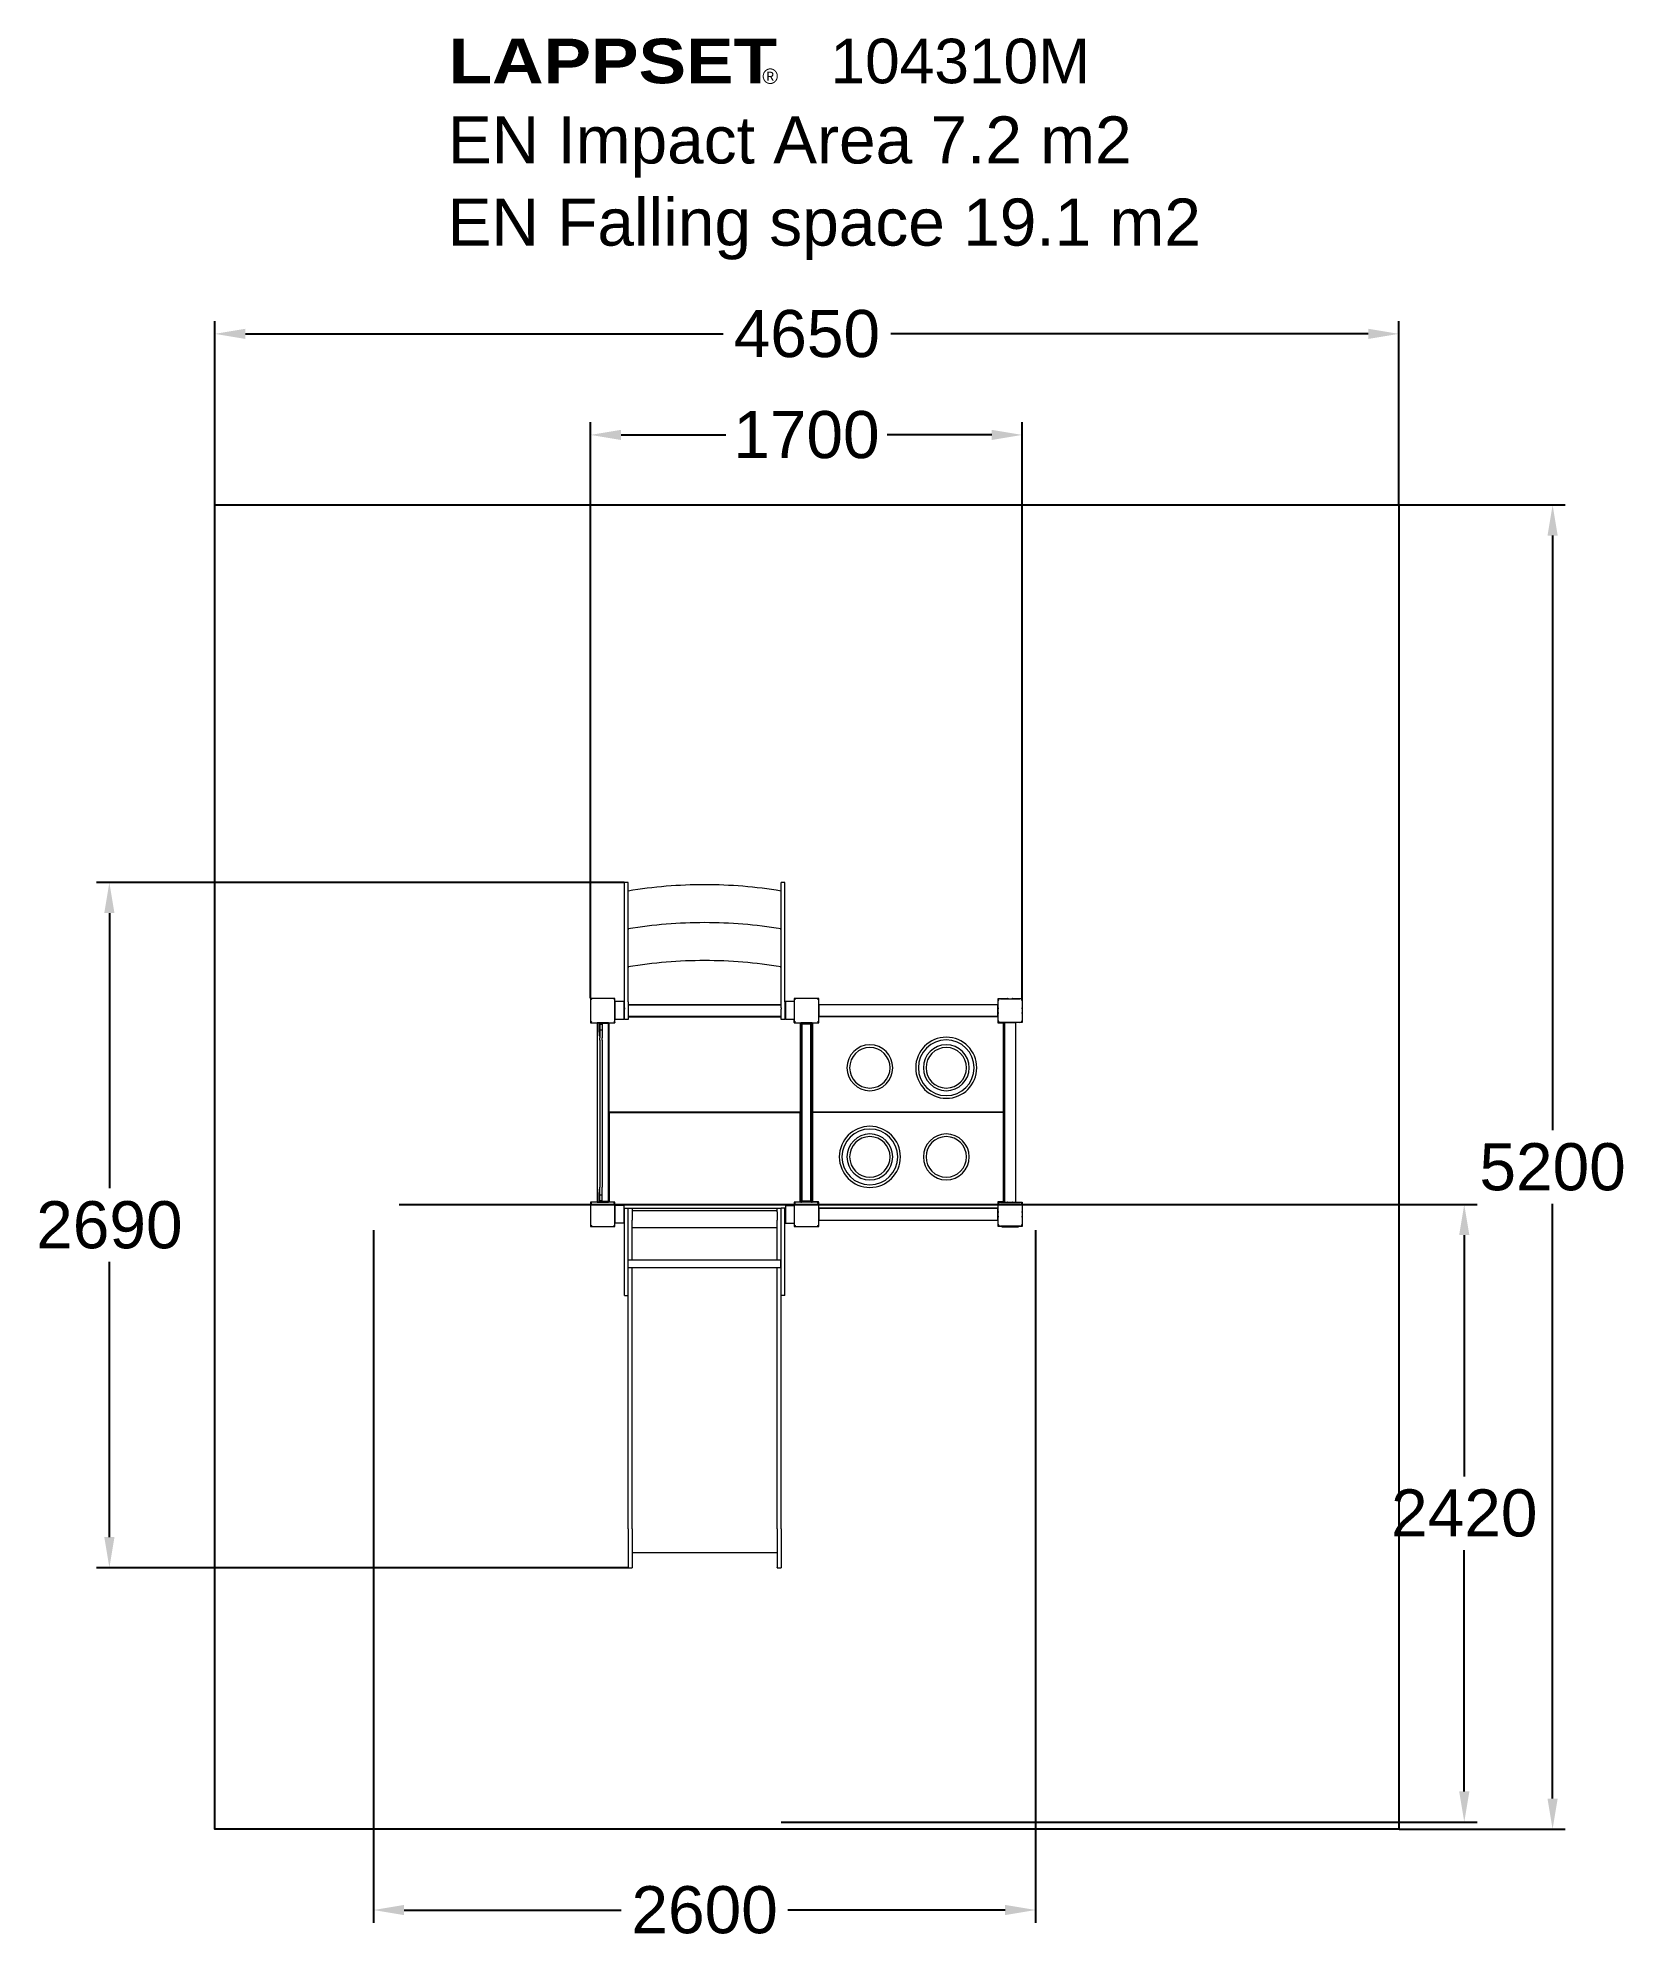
# Model space of a CAD drawing. Extents: x -3019 to 3209, y -3253 to 4220.
import ezdxf

# ---------------------------------------------------------------- set-up
doc = ezdxf.new("R2010")
doc.units = 0
doc.header["$LTSCALE"] = 5
doc.header["$PDMODE"] = 33
doc.header["$PDSIZE"] = 20
doc.layers.get('0').update_dxf_attribs({"linetype": 'CONTINUOUS'})
doc.layers.get('Defpoints').update_dxf_attribs({"linetype": 'CONTINUOUS'})
for name, color, linetype in [('Lg_area', 4, 'CONTINUOUS'), ('Lg_boundary', 5, 'CONTINUOUS'), ('Lg_dim', 7, 'CONTINUOUS'), ('Lg_txt', 4, 'CONTINUOUS')]:
    doc.layers.add(name, color=color, linetype=linetype)
doc.styles.add('LG1', font='arial.ttf', dxfattribs={"height": 185})
doc.styles.add('LG2', font='ariblk.ttf', dxfattribs={"height": 185})
doc.dimstyles.new('LG_DIM', dxfattribs={"dimtxt": 185, "dimasz": 120, "dimexe": 50, "dimexo": 1, "dimgap": 50, "dimtad": 0, "dimtih": 1, "dimtoh": 1, "dimdec": 0, "dimrnd": 10, "dimdsep": 46, "dimtxsty": 'LG1', "dimcen": 2.5, "dimclrt": 4, "dimadec": 4, "dimazin": 0, "dimtfac": 1, "dimtdec": 0, "dimtmove": 0, "dimatfit": 3, "dimfxl": 1, "dimtolj": 1, "dimtzin": 0, "dimarcsym": 0})

# ---------------------------------------------------------------- blocks, each defined once
blk = doc.blocks.new('prodnum')
at = {"layer": 'Lg_txt'}
for s, height, style, p in [('LAPPSET', 175, 'LG2', (0, 0)), ('®', 60, 'LG1', (1232.6, -2.3))]:
    blk.add_text(s, height=height, dxfattribs=dict(at, style=style)).set_placement(p)
at = {"layer": 'Lg_txt', "style": 'LG1'}
blk.add_attdef('PRODNUM', (1500, 0), '', height=175, dxfattribs=at)
blk = doc.blocks.new('*D4')
at = {"layer": 'Defpoints', "color": 0}
for p in [(-1701.5, -460.6), (898.5, -460.6), (898.5, -3131.2)]:
    blk.add_point(p, dxfattribs=at)
at = {"layer": 'Lg_area', "color": 0, "lineweight": -2}
for p, q in [((-1701.5, -461.6), (-1701.5, -3181.2)), ((898.5, -461.6), (898.5, -3181.2)), ((-1581.5, -3131.2), (-728.6, -3131.2)), ((778.5, -3131.2), (-74.4, -3131.2))]:
    blk.add_line(p, q, dxfattribs=at)
at = {"layer": 'Lg_area', "color": 0}
for points in [[(-1581.5, -3111.2), (-1581.5, -3151.2), (-1701.5, -3131.2)], [(778.5, -3151.2), (778.5, -3111.2), (898.5, -3131.2)]]:
    blk.add_solid(points, dxfattribs=at)
at = {"layer": 'Lg_area', "color": 4, "insert": (-401.5, -3131.2), "char_height": 185, "attachment_point": 5, "style": 'LG1'}
blk.add_mtext('\\A1;2600', dxfattribs=at)
blk = doc.blocks.new('*D5')
at = {"layer": 'Defpoints', "color": 0}
for p in [(-1601.5, -360.6), (2581.9, -360.6), (-101.5, -2785.6)]:
    blk.add_point(p, dxfattribs=at)
at = {"layer": 'Lg_dim', "color": 0, "lineweight": -2}
for p, q in [((-1600.5, -360.6), (2631.9, -360.6)), ((2581.9, -480.6), (2581.9, -1428.7)), ((2581.9, -2665.6), (2581.9, -1717.5)), ((-100.5, -2785.6), (2631.9, -2785.6))]:
    blk.add_line(p, q, dxfattribs=at)
at = {"layer": 'Lg_dim', "color": 0}
for points in [[(2601.9, -480.6), (2561.9, -480.6), (2581.9, -360.6)], [(2561.9, -2665.6), (2601.9, -2665.6), (2581.9, -2785.6)]]:
    blk.add_solid(points, dxfattribs=at)
at = {"layer": 'Lg_dim', "color": 4, "insert": (2581.9, -1573.1), "char_height": 185, "attachment_point": 5, "style": 'LG1'}
blk.add_mtext('\\A1;2420', dxfattribs=at)
blk = doc.blocks.new('*D6')
at = {"layer": 'Defpoints', "color": 0}
for p in [(-2739.2, 904), (-716.5, 904), (-701.5, -1786.9)]:
    blk.add_point(p, dxfattribs=at)
at = {"layer": 'Lg_dim', "color": 0, "lineweight": -2}
for p, q in [((-717.5, 904), (-2789.2, 904)), ((-2739.2, 784), (-2739.2, -297)), ((-2739.2, -1666.9), (-2739.2, -585.9)), ((-702.5, -1786.9), (-2789.2, -1786.9))]:
    blk.add_line(p, q, dxfattribs=at)
at = {"layer": 'Lg_dim', "color": 0}
for points in [[(-2719.2, 784), (-2759.2, 784), (-2739.2, 904)], [(-2759.2, -1666.9), (-2719.2, -1666.9), (-2739.2, -1786.9)]]:
    blk.add_solid(points, dxfattribs=at)
at = {"layer": 'Lg_dim', "color": 4, "insert": (-2739.2, -441.4), "char_height": 185, "attachment_point": 5, "style": 'LG1'}
blk.add_mtext('\\A1;2690', dxfattribs=at)
blk = doc.blocks.new('*D7')
at = {"layer": 'Defpoints', "color": 0}
for p in [(-849.5, 2661.6), (-849.5, 449), (846, 448.5)]:
    blk.add_point(p, dxfattribs=at)
at = {"layer": 'Lg_dim', "color": 0, "lineweight": -2}
for p, q in [((-849.5, 450), (-849.5, 2711.6)), ((846, 449.5), (846, 2711.6)), ((-729.5, 2661.6), (-318.6, 2661.6)), ((726, 2661.6), (315.1, 2661.6))]:
    blk.add_line(p, q, dxfattribs=at)
at = {"layer": 'Lg_dim', "color": 0}
for points in [[(-729.5, 2681.6), (-729.5, 2641.6), (-849.5, 2661.6)], [(726, 2641.6), (726, 2681.6), (846, 2661.6)]]:
    blk.add_solid(points, dxfattribs=at)
at = {"layer": 'Lg_dim', "color": 4, "insert": (-1.7, 2661.6), "char_height": 185, "attachment_point": 5, "style": 'LG1'}
blk.add_mtext('\\A1;1700', dxfattribs=at)
blk = doc.blocks.new('104310ML')
at = {"color": 40, "linetype": 'Continuous', "lineweight": 0}
for p, q in [((100, 1303), (85, 1303)), ((85, 1249.7), (85, 1303)), ((100, 1249.7), (100, 1303)), ((715, 1303), (700, 1303)), ((700, 1249.7), (700, 1303)), ((715, 1249.7), (715, 1303)), ((85, 833.7), (85, 1249.7)), ((100, 833.7), (100, 1249.7)), ((700, 833.7), (700, 1249.7)), ((715, 833.7), (715, 1249.7)), ((100, 1121), (103, 1121)), ((697, 1121), (700, 1121)), ((100, 972), (103, 972)), ((697, 972), (700, 972)), ((48, 848), (-48, 848)), ((-48, 848), (-48, 752)), ((48, 752), (48, 848)), ((48, 835), (48, 765)), ((83, 835), (48, 835)), ((83, 835), (83, 765)), ((85, 822.5), (83, 822.5)), ((85, 810.1), (85, 833.7)), ((100, 833.7), (100, 810.1)), ((100, 823), (700, 823)), ((700, 822.5), (100, 822.5)), ((700, 810.1), (700, 833.7)), ((715, 833.7), (715, 810.1)), ((717, 822.5), (715, 822.5)), ((717, 835), (717, 765)), ((752, 835), (717, 835)), ((848, 848), (752, 848)), ((752, 848), (752, 752)), ((752, 835), (752, 765)), ((848, 752), (848, 848)), ((1552, 822.5), (848, 822.5)), ((848, 822.5), (848, 777.5)), ((1552, 777.5), (1552, 822.5)), ((1552.5, 811), (1552.5, 847.5)), ((1552.5, 847.5), (1589, 847.5)), ((1553.5, 761.5), (1553.5, 838.5)), ((1561.5, 846.5), (1638.5, 846.5)), ((1611, 847.5), (1647.5, 847.5)), ((1646.5, 838.5), (1646.5, 761.5)), ((1647.5, 847.5), (1647.5, 811)), ((-48, 752), (48, 752)), ((-22.5, 752), (-22.5, 48)), ((22.5, 752), (-22.5, 752)), ((-14, 748), (-12, 748)), ((-14, 748), (-14, 748)), ((-14, 724.5), (-14, 748)), ((-12, 751), (-12, 750.8)), ((-12, 751), (-11, 751)), ((-12, 746.1), (-12, 748)), ((-12, 748), (-12, 748)), ((8.3, 751), (-11, 751)), ((8.3, 749), (-11, 749)), ((-2, 749), (-2, 746)), ((8.3, 749), (8.3, 751)), ((18.3, 751), (8.3, 751)), ((18.3, 749), (8.3, 749)), ((18.3, 749), (18.3, 751)), ((22.5, 48), (22.5, 752)), ((24.6, 401), (24.6, 752)), ((48, 776), (48, 776)), ((83, 765), (48, 765)), ((83, 777.5), (85, 777.5)), ((83, 776), (85, 776)), ((85, 810.1), (85, 805)), ((85, 765), (85, 805)), ((100, 765), (85, 765)), ((100, 810.1), (100, 805)), ((100, 805), (100, 765)), ((100, 777.5), (700, 777.5)), ((100, 776), (700, 776)), ((700, 810.1), (700, 805)), ((700, 765), (700, 805)), ((715, 765), (700, 765)), ((715, 810.1), (715, 805)), ((715, 805), (715, 765)), ((715, 777.5), (717, 777.5)), ((715, 776), (717, 776)), ((752, 765), (717, 765)), ((751.6, 753), (751.6, 765)), ((752, 753), (751.6, 753)), ((752, 752), (848, 752)), ((774.6, 752), (774.6, 401)), ((777.5, 752), (777.5, 48)), ((822.5, 752), (777.5, 752)), ((780, 751), (785, 751)), ((780, 746), (780, 751)), ((815, 751), (785, 751)), ((815, 751), (820, 751)), ((820, 751), (820, 746)), ((822.5, 48), (822.5, 752)), ((824, 752), (824, 400.4)), ((848, 777.5), (1552, 777.5)), ((1551, 775.4), (848, 775.4)), ((875, 775.4), (875, 777.5)), ((1525, 775.4), (1525, 777.5)), ((1551, 775.4), (1551, 752.4)), ((1551, 752.4), (1574, 752.4)), ((1552.5, 752.5), (1552.5, 789)), ((1589, 752.5), (1552.5, 752.5)), ((1638.5, 753.5), (1561.5, 753.5)), ((1574, 400.4), (1574, 752.4)), ((1577.5, 752), (1577.5, 48)), ((1622.5, 752), (1577.5, 752)), ((1647.5, 752.5), (1611, 752.5)), ((1622.5, 48), (1622.5, 752)), ((1647.5, 789), (1647.5, 752.5)), ((-14, 724.5), (-12, 724.5)), ((-14, 714.8), (-14, 724.5)), ((-14, 714.8), (-12, 714.8)), ((-14, 714.8), (-14, 701)), ((-14, 701), (-12, 701)), ((-12, 746.1), (-12, 746)), ((-12, 746), (-12, 724)), ((-12, 746), (-2, 746)), ((-12, 724), (-12, 693.3)), ((-12, 724), (-2, 724)), ((-12, 683.8), (-12, 693.3)), ((-12, 683.8), (-12, 116.2)), ((-2, 746), (-2, 724)), ((-2, 724), (-2, 693.3)), ((-2, 683.8), (-2, 693.3)), ((-2, 683.8), (-2, 116.2)), ((24.6, 725), (22.5, 725)), ((774.6, 725), (777.5, 725)), ((785, 746), (780, 746)), ((783.2, 52.5), (783.2, 746)), ((815, 746), (785, 746)), ((820, 746), (815, 746)), ((816.9, 52.5), (816.9, 746)), ((822.5, 725), (824, 725)), ((1574, 725), (1577.5, 725)), ((774.6, 401), (24.6, 401)), ((24.6, 399), (24.6, 48)), ((774.6, 399), (24.6, 399)), ((54.4, 401), (54.4, 399)), ((745.6, 399), (745.6, 401)), ((774.6, 48), (774.6, 399)), ((824, 400.4), (1574, 400.4)), ((824, 400.4), (824, 48.4)), ((1574, 400.4), (824, 400.4)), ((1574, 48.4), (1574, 400.4)), ((-14, 99), (-14, 85.2)), ((-14, 99), (-12, 99)), ((-12, 85.2), (-14, 85.2)), ((-14, 75.5), (-14, 85.2)), ((-14, 75.5), (-12, 75.5)), ((-14, 52), (-14, 75.5)), ((-12, 116.2), (-12, 106.7)), ((-12, 76), (-12, 106.7)), ((-12, 54), (-12, 76)), ((-12, 76), (-2, 76)), ((-2, 116.2), (-2, 106.7)), ((-2, 76), (-2, 106.7)), ((-2, 54), (-2, 76)), ((24.6, 75), (22.5, 75)), ((777.5, 75), (774.6, 75)), ((824, 75), (822.5, 75)), ((1574, 75), (1577.5, 75)), ((48, 48), (-48, 48)), ((-48, 48), (-48, -48)), ((-22.5, 48), (22.5, 48)), ((-14, 52), (-12, 52)), ((-14, 52), (-14, 52)), ((-12, 53.9), (-12, 54)), ((-12, 54), (-2, 54)), ((-12, 52), (-12, 53.9)), ((-12, 52), (-12, 52)), ((-12, 49), (-12, 49.2)), ((-12, 49), (-11, 49)), ((-11, 51), (8.3, 51)), ((-11, 49), (8.3, 49)), ((-2, 51), (-2, 54)), ((8.3, 51), (8.3, 49)), ((8.3, 51), (18.3, 51)), ((8.3, 49), (18.3, 49)), ((18.3, 51), (18.3, 49)), ((48, -48), (48, 48)), ((48, 35), (48, -35)), ((83, 35), (48, 35)), ((48, 24), (48, 24)), ((83, 35), (83, -35)), ((83, 24), (85, 24)), ((85, 22.5), (83, 22.5)), ((85, 9.5), (85, 24.5)), ((85, 24.5), (100, 24.5)), ((85, -258.5), (85, 9.5)), ((100, 24.5), (115, 24.5)), ((100, 9.5), (100, 24.5)), ((100, -258.5), (100, 9.5)), ((115, 24.5), (115, 9.5)), ((115, 24), (685, 24)), ((685, 22.5), (115, 22.5)), ((115, 14.5), (685, 14.5)), ((115, 9.5), (115, -22.5)), ((685, 24.5), (700, 24.5)), ((685, 9.5), (685, 24.5)), ((685, 9.5), (685, -22.5)), ((715, 24.5), (700, 24.5)), ((700, 9.5), (700, 24.5)), ((700, -258.5), (700, 9.5)), ((715, 9.5), (715, 24.5)), ((715, 24), (717, 24)), ((717, 22.5), (715, 22.5)), ((715, -258.5), (715, 9.5)), ((717, 35), (717, -35)), ((717, 35), (752, 35)), ((752, 47), (751.6, 47)), ((751.6, 47), (751.6, 35)), ((848, 48), (752, 48)), ((752, 48), (752, -48)), ((752, 35), (752, -35)), ((777.5, 48), (780, 48)), ((780, 52.5), (785, 52.5)), ((780, 48), (780, 52.5)), ((785, 52.5), (815, 52.5)), ((815, 52.5), (820, 52.5)), ((820, 52.5), (820, 48)), ((820, 48), (822.5, 48)), ((847, 48.4), (824, 48.4)), ((847, 48), (847, 48.4)), ((848, -48), (848, 48)), ((848, 25.4), (1551, 25.4)), ((1552, 22.5), (848, 22.5)), ((848, 22.5), (848, -22.5)), ((875, 22.5), (875, 25.4)), ((1525, 25.4), (1525, 22.5)), ((1574, 48.4), (1551, 48.4)), ((1551, 48.4), (1551, 25.4)), ((1552, -22.5), (1552, 22.5)), ((1552.5, 11), (1552.5, 47.5)), ((1552.5, 47.5), (1589, 47.5)), ((1553.5, -38.5), (1553.5, 38.5)), ((1561.5, 46.5), (1638.5, 46.5)), ((1577.5, 48), (1622.5, 48)), ((1611, 47.5), (1647.5, 47.5)), ((1646.5, 38.5), (1646.5, -38.5)), ((1647.5, 47.5), (1647.5, 11)), ((-48, -48), (48, -48)), ((83, -35), (48, -35)), ((83, -22.5), (85, -22.5)), ((115, -180.5), (115, -22.5)), ((115, -52.5), (685, -52.5)), ((685, -180.5), (685, -22.5)), ((715, -22.5), (717, -22.5)), ((717, -35), (752, -35)), ((752, -48), (848, -48)), ((848, -22.5), (1552, -22.5)), ((1552.5, -47.5), (1552.5, -11)), ((1589, -47.5), (1552.5, -47.5)), ((1638.5, -46.5), (1561.5, -46.5)), ((1567.5, -47.5), (1567.5, -49.5)), ((1567.5, -49.5), (1632.5, -49.5)), ((1611, -47.5), (1589, -47.5)), ((1647.5, -47.5), (1611, -47.5)), ((1632.5, -47.5), (1632.5, -49.5)), ((1647.5, -11), (1647.5, -47.5)), ((698, -180.5), (100, -180.5)), ((698, -210.5), (100, -210.5)), ((115, -1235.6), (115, -210.5)), ((685, -1235.6), (685, -210.5)), ((698, -180.5), (698, -210.3)), ((698, -210.3), (698, -210.5)), ((85, -318.5), (85, -258.5)), ((100, -318.5), (100, -258.5)), ((700, -318.5), (700, -258.5)), ((715, -318.5), (715, -258.5)), ((85, -318.5), (100, -318.5)), ((100, -1235.6), (100, -318.5)), ((700, -1235.6), (700, -318.5)), ((715, -318.5), (700, -318.5)), ((100, -1235.6), (100, -1386.6)), ((115, -1235.6), (115, -1386.6)), ((685, -1235.6), (685, -1386.6)), ((700, -1235.6), (700, -1386.6)), ((115, -1327.7), (685, -1327.7)), ((100, -1387.9), (100, -1386.6)), ((100, -1387.9), (115, -1387.9)), ((115, -1386.6), (115, -1387.9)), ((685, -1387.9), (685, -1386.6)), ((685, -1387.9), (700, -1387.9)), ((700, -1386.6), (700, -1387.9))]:
    blk.add_line(p, q, dxfattribs=at)
for centre, radius, start, end in [((400, -541.8), 1836, 90, 99.40422), ((400, -541.8), 1836, 80.59578, 90), ((400, -690.8), 1836, 90, 99.40422), ((400, -690.8), 1836, 80.59578, 90), ((400, -839.8), 1836, 90, 99.40422), ((400, -839.8), 1836, 80.59578, 90), ((1561.5, 838.5), 8, 90, 180), ((1589, 839.5), 8, 61.04498, 90), ((1611, 839.5), 8, 90, 118.95502), ((1638.5, 838.5), 8, 0, 90), ((-11, 748), 3, 90, 180), ((-11, 748), 1, 90, 180), ((1560.5, 811), 8, 180, 208.95502), ((1560.5, 789), 8, 151.04498, 180), ((1561.5, 761.5), 8, 180, 270), ((1589, 760.5), 8, 270, 298.95502), ((1611, 760.5), 8, 241.04498, 270), ((1638.5, 761.5), 8, 270, 0), ((1639.5, 811), 8, 331.04498, 0), ((1639.5, 789), 8, 0, 28.95502), ((1349, 575.4), 120, 90, 270), ((1349, 575.4), 109.5, 90, 270), ((1349, 575.4), 120, 270, 90), ((1349, 575.4), 109.5, 270, 90), ((1049, 575.4), 90, 90, 270), ((1049, 575.4), 79.5, 90, 270), ((1049, 575.4), 90, 270, 90), ((1049, 575.4), 79.5, 270, 90), ((1349, 575.4), 90, 90, 270), ((1349, 575.4), 79.5, 90, 270), ((1349, 575.4), 90, 270, 90), ((1349, 575.4), 79.5, 270, 90), ((1049, 225.4), 120, 90, 270), ((1049, 225.4), 109.5, 90, 270), ((1049, 225.4), 90, 90, 270), ((1049, 225.4), 79.5, 90, 270), ((1049, 225.4), 120, 270, 90), ((1049, 225.4), 109.5, 270, 90), ((1049, 225.4), 90, 270, 90), ((1049, 225.4), 79.5, 270, 90), ((1349, 225.4), 90, 90, 270), ((1349, 225.4), 79.5, 90, 270), ((1349, 225.4), 90, 270, 90), ((1349, 225.4), 79.5, 270, 90), ((-11, 52), 3, 180, 270), ((-11, 52), 1, 180, 270), ((1560.5, 11), 8, 180, 208.95502), ((1561.5, 38.5), 8, 90, 180), ((1589, 39.5), 8, 61.04498, 90), ((1611, 39.5), 8, 90, 118.95502), ((1638.5, 38.5), 8, 360, 90), ((1639.5, 11), 8, 331.04498, 0), ((1560.5, -11), 8, 151.04498, 180), ((1561.5, -38.5), 8, 180, 270), ((1589, -39.5), 8, 270, 298.95502), ((1611, -39.5), 8, 241.04498, 270), ((1638.5, -38.5), 8, 270, 0), ((1639.5, -11), 8, 0, 28.95502)]:
    blk.add_arc(centre, radius, start, end, dxfattribs=at)
for points, knots in [([(-43.4, 843.4), (-43.4, 843.4), (-43.4, 843.4), (-43.9, 843.9), (-44.5, 844.5), (-46.1, 846.1), (-46.9, 846.9), (-47.8, 847.8), (-48, 848), (-48, 848)], [-0.054665, -0.054665, -0.054665, -0.054665, 0, 0, 2.886993, 2.886993, 9.76026, 9.76026, 14.748006, 14.748006, 14.748006, 14.748006]), ([(43.4, 843.4), (43.4, 843.4), (43.4, 843.4), (43.9, 843.9), (44.5, 844.5), (46.1, 846.1), (46.9, 846.9), (47.8, 847.8), (48, 848), (48, 848)], [-0.054665, -0.054665, -0.054665, -0.054665, 0, 0, 2.886993, 2.886993, 9.76026, 9.76026, 14.748006, 14.748006, 14.748006, 14.748006]), ([(756.6, 843.4), (756.6, 843.4), (756.6, 843.4), (756.1, 843.9), (755.5, 844.5), (753.9, 846.1), (753.1, 846.9), (752.2, 847.8), (752, 848), (752, 848)], [-0.054665, -0.054665, -0.054665, -0.054665, 0, 0, 2.886993, 2.886993, 9.76026, 9.76026, 14.748006, 14.748006, 14.748006, 14.748006]), ([(843.4, 843.4), (843.4, 843.4), (843.4, 843.4), (843.9, 843.9), (844.5, 844.5), (846.1, 846.1), (846.9, 846.9), (847.8, 847.8), (848, 848), (848, 848)], [-0.054665, -0.054665, -0.054665, -0.054665, 0, 0, 2.886993, 2.886993, 9.76026, 9.76026, 14.748006, 14.748006, 14.748006, 14.748006]), ([(-48, 752), (-48, 752), (-47.8, 752.2), (-46.9, 753.1), (-46.1, 753.9), (-44.5, 755.5), (-43.9, 756.1), (-43.4, 756.6), (-43.4, 756.6), (-43.4, 756.6)], [20.558259, 20.558259, 20.558259, 20.558259, 24.227592, 24.227592, 29.284044, 29.284044, 31.407917, 31.407917, 31.448132, 31.448132, 31.448132, 31.448132]), ([(43.4, 756.6), (43.4, 756.6), (43.4, 756.6), (43.9, 756.1), (44.5, 755.5), (46.1, 753.9), (46.9, 753.1), (47.8, 752.2), (48, 752), (48, 752)], [-0.054665, -0.054665, -0.054665, -0.054665, 0, 0, 2.886993, 2.886993, 9.76026, 9.76026, 14.748006, 14.748006, 14.748006, 14.748006]), ([(752, 752), (752, 752), (752.2, 752.2), (753.1, 753.1), (753.9, 753.9), (755.5, 755.5), (756.1, 756.1), (756.6, 756.6), (756.6, 756.6), (756.6, 756.6)], [20.558259, 20.558259, 20.558259, 20.558259, 24.227592, 24.227592, 29.284044, 29.284044, 31.407917, 31.407917, 31.448132, 31.448132, 31.448132, 31.448132]), ([(843.4, 756.6), (843.4, 756.6), (843.4, 756.6), (843.9, 756.1), (844.5, 755.5), (846.1, 753.9), (846.9, 753.1), (847.8, 752.2), (848, 752), (848, 752)], [-0.054665, -0.054665, -0.054665, -0.054665, 0, 0, 2.886993, 2.886993, 9.76026, 9.76026, 14.748006, 14.748006, 14.748006, 14.748006]), ([(-43.4, 43.4), (-43.4, 43.4), (-43.4, 43.4), (-43.9, 43.9), (-44.5, 44.5), (-46.1, 46.1), (-46.9, 46.9), (-47.8, 47.8), (-48, 48), (-48, 48)], [-0.054665, -0.054665, -0.054665, -0.054665, 0, 0, 2.886993, 2.886993, 9.76026, 9.76026, 14.748006, 14.748006, 14.748006, 14.748006]), ([(43.4, 43.4), (43.4, 43.4), (43.4, 43.4), (43.9, 43.9), (44.5, 44.5), (46.1, 46.1), (46.9, 46.9), (47.8, 47.8), (48, 48), (48, 48)], [-0.054665, -0.054665, -0.054665, -0.054665, 0, 0, 2.886993, 2.886993, 9.76026, 9.76026, 14.748006, 14.748006, 14.748006, 14.748006]), ([(756.6, 43.4), (756.6, 43.4), (756.6, 43.4), (756.1, 43.9), (755.5, 44.5), (753.9, 46.1), (753.1, 46.9), (752.2, 47.8), (752, 48), (752, 48)], [-0.054665, -0.054665, -0.054665, -0.054665, 0, 0, 2.886993, 2.886993, 9.76026, 9.76026, 14.748006, 14.748006, 14.748006, 14.748006]), ([(843.4, 43.4), (843.4, 43.4), (843.4, 43.4), (843.9, 43.9), (844.5, 44.5), (846.1, 46.1), (846.9, 46.9), (847.8, 47.8), (848, 48), (848, 48)], [-0.054665, -0.054665, -0.054665, -0.054665, 0, 0, 2.886993, 2.886993, 9.76026, 9.76026, 14.748006, 14.748006, 14.748006, 14.748006]), ([(-48, -48), (-48, -48), (-47.8, -47.8), (-46.9, -46.9), (-46.1, -46.1), (-44.5, -44.5), (-43.9, -43.9), (-43.4, -43.4), (-43.4, -43.4), (-43.4, -43.4)], [20.558259, 20.558259, 20.558259, 20.558259, 24.227592, 24.227592, 29.284044, 29.284044, 31.407917, 31.407917, 31.448132, 31.448132, 31.448132, 31.448132]), ([(43.4, -43.4), (43.4, -43.4), (43.4, -43.4), (43.9, -43.9), (44.5, -44.5), (46.1, -46.1), (46.9, -46.9), (47.8, -47.8), (48, -48), (48, -48)], [-0.054665, -0.054665, -0.054665, -0.054665, 0, 0, 2.886993, 2.886993, 9.76026, 9.76026, 14.748006, 14.748006, 14.748006, 14.748006]), ([(752, -48), (752, -48), (752.2, -47.8), (753.1, -46.9), (753.9, -46.1), (755.5, -44.5), (756.1, -43.9), (756.6, -43.4), (756.6, -43.4), (756.6, -43.4)], [20.558259, 20.558259, 20.558259, 20.558259, 24.227592, 24.227592, 29.284044, 29.284044, 31.407917, 31.407917, 31.448132, 31.448132, 31.448132, 31.448132]), ([(843.4, -43.4), (843.4, -43.4), (843.4, -43.4), (843.9, -43.9), (844.5, -44.5), (846.1, -46.1), (846.9, -46.9), (847.8, -47.8), (848, -48), (848, -48)], [-0.054665, -0.054665, -0.054665, -0.054665, 0, 0, 2.886993, 2.886993, 9.76026, 9.76026, 14.748006, 14.748006, 14.748006, 14.748006])]:
    blk.add_open_spline(points, degree=3, knots=knots, dxfattribs=at)
blk = doc.blocks.new('*D9')
at = {"layer": 'Defpoints', "color": 0}
for p in [(2325, 3058.5), (-2325, 2386.4), (2325, 2386.4)]:
    blk.add_point(p, dxfattribs=at)
at = {"layer": 'Lg_dim', "color": 0, "lineweight": -2}
for p, q in [((-2325, 2387.4), (-2325, 3108.5)), ((2325, 2387.4), (2325, 3108.5)), ((-2205, 3058.5), (-329.3, 3058.5)), ((2205, 3058.5), (329.3, 3058.5))]:
    blk.add_line(p, q, dxfattribs=at)
at = {"layer": 'Lg_dim', "color": 0}
for points in [[(-2205, 3078.5), (-2205, 3038.5), (-2325, 3058.5)], [(2205, 3038.5), (2205, 3078.5), (2325, 3058.5)]]:
    blk.add_solid(points, dxfattribs=at)
at = {"layer": 'Lg_dim', "color": 4, "insert": (0, 3058.5), "char_height": 185, "attachment_point": 5, "style": 'LG1'}
blk.add_mtext('\\A1;4650', dxfattribs=at)
blk = doc.blocks.new('*D11')
at = {"layer": 'Defpoints', "color": 0}
for p in [(2325, 2386.4), (2325, -2813.6), (2928.8, -2813.6)]:
    blk.add_point(p, dxfattribs=at)
at = {"layer": 'Lg_dim', "color": 0, "lineweight": -2}
for p, q in [((2326, 2386.4), (2978.8, 2386.4)), ((2928.8, 2266.4), (2928.8, -69.1)), ((2928.8, -2693.6), (2928.8, -358)), ((2326, -2813.6), (2978.8, -2813.6))]:
    blk.add_line(p, q, dxfattribs=at)
at = {"layer": 'Lg_dim', "color": 0}
for points in [[(2948.8, 2266.4), (2908.8, 2266.4), (2928.8, 2386.4)], [(2908.8, -2693.6), (2948.8, -2693.6), (2928.8, -2813.6)]]:
    blk.add_solid(points, dxfattribs=at)
at = {"layer": 'Lg_dim', "color": 4, "insert": (2928.8, -213.6), "char_height": 185, "attachment_point": 5, "style": 'LG1'}
blk.add_mtext('\\A1;5200', dxfattribs=at)

msp = doc.modelspace()

# ---------------------------------------------------------------- linework, layer by layer
at = {"layer": 'Lg_boundary'}
msp.add_lwpolyline([(2325, 2386.4), (2325, -2813.6), (-2325, -2813.6), (-2325, 2386.4)], close=True, dxfattribs=at)

# ---------------------------------------------------------------- block references
at = {"layer": 'Lg_dim'}
msp.add_blockref('104310ML', (-801.5, -399), dxfattribs=at)
at = {"layer": 'Lg_txt'}
msp.add_blockref('prodnum', (-1407.2, 4042.5), dxfattribs=at).add_auto_attribs({'PRODNUM': '104310M'})

# ---------------------------------------------------------------- texts
at = {"layer": 'Lg_txt', "style": 'LG1'}
msp.add_text('EN Impact Area 7.2 m2', height=185, dxfattribs=at).set_placement((-1410.2, 3727.6))
at = {"layer": 'Lg_txt', "color": 52, "style": 'LG1'}
msp.add_text('EN Falling space 19.1 m2 ', height=185, dxfattribs=at).set_placement((-1411.3, 3404.9))

# ---------------------------------------------------------------- dimensions: what is measured, and where the dimension line sits
at = {"layer": 'Lg_area', "color": 4}
dim = msp.add_linear_dim(base=(898.5, -3131.2), p1=(-1701.5, -460.6), p2=(898.5, -460.6), dimstyle='LG_DIM', dxfattribs=at)
dim.commit()
dim.dimension.update_dxf_attribs({"geometry": '*D4', "text_midpoint": (-401.5, -3131.2), "dimtype": 160})
at = {"layer": 'Lg_dim'}
for base, p1, p2, angle, picture, middle in [((2325, 3058.5), (-2325, 2386.4), (2325, 2386.4), 0, '*D9', (0, 3058.5)), ((2928.8, -2813.6), (2325, 2386.4), (2325, -2813.6), 270, '*D11', (2928.8, -213.6))]:
    dim = msp.add_linear_dim(base=base, p1=p1, p2=p2, angle=angle, dimstyle='LG_DIM', override={"dimlfac": 1, "dimtxsty": 'LG1', "dimsah": 1, "dimtolj": 1}, dxfattribs=at)
    dim.commit()
    dim.dimension.update_dxf_attribs({"geometry": picture, "text_midpoint": middle})
dim = msp.add_linear_dim(base=(-849.4573, 2661.6436), p1=(846.0177, 448.5), p2=(-849.4573, 448.975), dimstyle='LG_DIM', dxfattribs=at)
dim.commit()
dim.dimension.update_dxf_attribs({"geometry": '*D7', "text_midpoint": (-1.7198, 2661.6436), "dimtype": 160})
for base, p1, p2, picture, middle in [((-2739.2, 904), (-701.5, -1786.9), (-716.5, 904), '*D6', (-2739.2, -441.4)), ((2581.9, -360.6), (-101.5, -2785.6, 0), (-1601.5, -360.6), '*D5', (2581.9, -1573.1))]:
    dim = msp.add_linear_dim(base=base, p1=p1, p2=p2, angle=90, dimstyle='LG_DIM', dxfattribs=at)
    dim.commit()
    dim.dimension.update_dxf_attribs({"geometry": picture, "text_midpoint": middle, "dimtype": 160})

doc.saveas('drawing.dxf')
